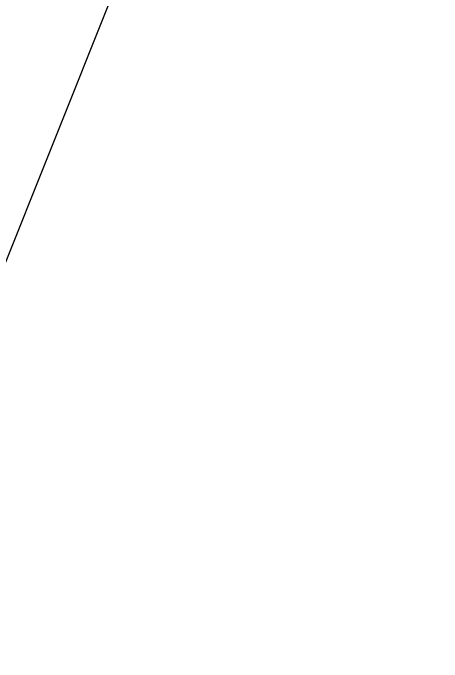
# Model space of a CAD drawing. Extents: x 23618587 to 48466785, y 42305484 to 86624613.
# Drawn here: x 24364987 to 24365748, y 43354219 to 43355369 of the extents above; entities that cross this region are included whole.
import ezdxf

# ---------------------------------------------------------------- set-up
doc = ezdxf.new("R2010")
doc.units = 0
doc.header["$MEASUREMENT"] = 0
doc.layers.add('AC-W', color=7, linetype='CONTINUOUS')
doc.layers.add('楼控', color=1, linetype='CONTINUOUS')

msp = doc.modelspace()

# ---------------------------------------------------------------- linework, layer by layer
at = {"layer": 'AC-W', "color": 7, "ltscale": 300}
for centre, radius, start, end in [((24189221.26409, 43293340.65083), 200000, 4.560471461, 29.6000000034), ((24162246.90911, 42870268.06754), 513099.72014, 62.6224147924, 75.1443656534)]:
    msp.add_arc(centre, radius, start, end, dxfattribs=at)
at = {"layer": 'AC-W', "color": 7}
for centre, start, end in [((24148759.7883, 42835660.74182), 79.4743453433, 79.4743453433), ((24148766.30591, 42835659.45113), 78.1227654299, 78.1227654299), ((24148779.34207, 42835656.52904), 76.2090487924, 76.2090487924)]:
    msp.add_arc(centre, 530172.67138, start, end, dxfattribs=at)
at = {"layer": '楼控', "color": 7}
msp.add_line((24364371.46182, 43353419.28656), (24365587.78774, 43356462.19311), dxfattribs=at)

doc.saveas('drawing.dxf')
